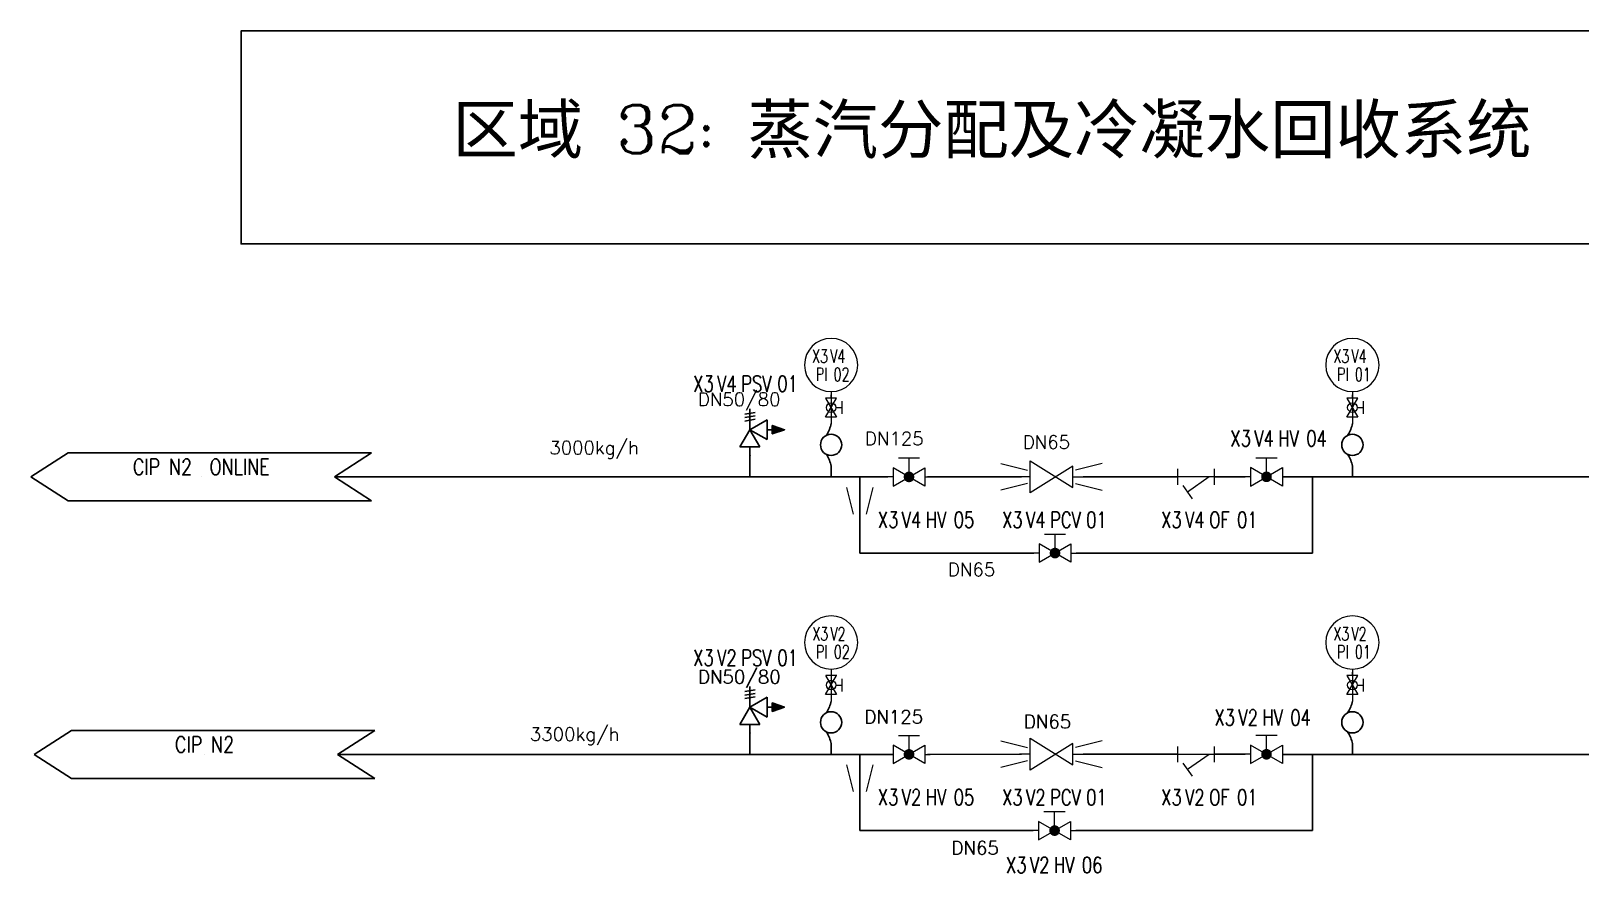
# Model space of a CAD drawing. Header units: inches. Extents: x 12135 to 13221, y 17278 to 18154.
# Drawn here: x 12183.3 to 12474.4, y 17995.3 to 18153.5 of the extents above; entities that cross this region are included whole.
import ezdxf
from ezdxf.enums import TextEntityAlignment as Align

# ---------------------------------------------------------------- set-up
doc = ezdxf.new("R2010")
doc.units = ezdxf.units.IN
doc.header["$MEASUREMENT"] = 0
doc.linetypes.add('ACAD_ISO02W100', pattern=[15, 12, -3])
for name, color, linetype, lineweight in [('31 Equipment', 7, 'Continuous', 9), ('33 Instruments Labels', 7, 'Continuous', 9), ('40 TXT Data', 7, 'Continuous', 9)]:
    doc.layers.add(name, color=color, linetype=linetype, lineweight=lineweight)
for name, color, linetype in [('MATERIEL-DIVERS', 7, 'Continuous'), ('REPERES', 7, 'Continuous'), ('Steam pipe', 231, 'Continuous'), ('TEXTES', 7, 'Continuous'), ('TXT_FR', 7, 'Continuous'), ('VALVE', 5, 'Continuous')]:
    doc.layers.add(name, color=color, linetype=linetype)
doc.layers.get('REPERES').off()
doc.styles.add('ROMANC', font='romanc')
doc.styles.add('ROMANS', font='ROMANS.SHX')

# ---------------------------------------------------------------- blocks, each defined once
blk = doc.blocks.new('VALV-PRV')
at = {"layer": 'MATERIEL-DIVERS'}
h = blk.add_hatch(dxfattribs=at)
h.set_pattern_fill('ANSI37', color=256, scale=0.01, style=0)
h.set_pattern_definition([(45, (0, 0), (-0.02245064, 0.02245064), []), (135, (0, 0), (-0.02245064, -0.02245064), [])])
edge = h.paths.add_edge_path()
edge.add_line((6.53, 4.87), (4.21, 4.08))
edge.add_line((4.21, 5.66), (4.21, 4.08))
edge.add_line((6.53, 4.87), (4.21, 5.66))
at = {"color": 7}
for p, q in [((0, 4.87), (0, 8.77)), ((-0.97, 7.8), (0.98, 8.12)), ((-0.97, 7.15), (0.98, 7.47)), ((-0.97, 6.5), (0.98, 6.82)), ((3.25, 6.75), (0, 4.87)), ((0.98, 8.12), (0.98, 8.12)), ((0.98, 7.47), (0.98, 7.47)), ((0.98, 6.82), (0.98, 6.82)), ((3.25, 3), (3.25, 6.75)), ((0, 4.87), (-1.88, 1.62)), ((0, 4.87), (3.25, 3)), ((1.88, 1.62), (0, 4.87)), ((3.25, 4.87), (4.21, 4.87)), ((4.21, 5.66), (4.21, 4.08)), ((6.53, 4.87), (4.21, 5.66)), ((6.53, 4.87), (4.21, 4.08)), ((-1.88, 1.62), (1.88, 1.62)), ((0, 1.62), (0, 0))]:
    blk.add_line(p, q, dxfattribs=at)
at = {"color": 7, "extrusion": (0, -1, 0)}
blk.add_point((0, 0), dxfattribs=at)
blk = doc.blocks.new('APV-INS-M-L-PI')
at = {"layer": '31 Equipment', "color": 7}
blk.add_line((0, -5), (0, -10), dxfattribs=at)
blk.add_circle((0, 0), 5, dxfattribs=at)
at = {"layer": '33 Instruments Labels', "style": 'ROMANS', "width": 0.8, "flags": 8}
blk.add_attdef('PI', text='', height=3, dxfattribs=at).set_placement((0, 0), align=Align.MIDDLE)
blk = doc.blocks.new('LYRE')
blk.add_line((0, 2), (0, 0))
blk.add_circle((0, 6), 2)
for centre, start, end in [((5.64, 11), 190.0607, 212.9052), ((5.64, 1), 147.0948, 169.9393)]:
    blk.add_arc(centre, 5.72, start, end)
blk = doc.blocks.new('APV-FCE-REDV-GEN-1')
at = {"layer": '31 Equipment', "color": 7}
for p, q in [((4, 3), (-4, -2)), ((4, -3), (4, 3)), ((-4, 2), (4, -3)), ((-4, -2), (-4, 2))]:
    blk.add_line(p, q, dxfattribs=at)
at = {"layer": '31 Equipment', "linetype": 'ACAD_ISO02W100', "ltscale": 38}
for p, q in [((-4, 0), (-6, 0)), ((4, 0), (6, 0))]:
    blk.add_line(p, q, dxfattribs=at)
blk = doc.blocks.new('APV-FILT-GEN-Y-1')
at = {"layer": '31 Equipment'}
for p, q in [((-3.5, -1.5), (-3.5, 1.5)), ((-3.5, 0), (3.5, 0)), ((-2.5, 0), (1.6, -2.87)), ((3.5, 1.5), (3.5, -1.5)), ((2.46, -1.64), (0.74, -4.1))]:
    blk.add_line(p, q, dxfattribs=at)
blk = doc.blocks.new('APV-VLVM-SEAT-2WAY-1')
at = {"layer": '31 Equipment'}
for p, q in [((-2, 3.5), (2, 3.5)), ((0, 1), (0, 3.5)), ((-3, 1.734), (-3, -1.734)), ((-3, -1.734), (3, 1.734)), ((3, -1.734), (-3, 1.734)), ((3, 1.734), (3, -1.734))]:
    blk.add_line(p, q, dxfattribs=at)
at = {"layer": '31 Equipment', "ltscale": 38}
for p, q in [((-3, 0), (-4, 0)), ((3, 0), (4, 0))]:
    blk.add_line(p, q, dxfattribs=at)
at = {"layer": '31 Equipment', "const_width": 1}
blk.add_lwpolyline([(-0.5, 0, 1), (0.5, 0, 1)], format="xyb", close=True, dxfattribs=at)
blk = doc.blocks.new('VERS2')
at = {"color": 7}
for p, q in [((-25, 4.49), (-32, 0)), ((32, 4.49), (-25, 4.49)), ((32, 4.49), (25, 0)), ((-32, 0), (-25, -4.49)), ((25, 0), (32, -4.49)), ((32, -4.49), (-25, -4.49))]:
    blk.add_line(p, q, dxfattribs=at)
at = {"layer": 'MATERIEL-DIVERS'}
blk.add_line((0, 0), (0, 0), dxfattribs=at)
at = {"color": 7, "style": 'ROMANS', "width": 0.8}
for tag, p in [('VERS', (0, 0.37)), ('DEST', (0, -3.63))]:
    blk.add_attdef(tag, text='', height=3, dxfattribs=at).set_placement(p, align=Align.CENTER)
blk = doc.blocks.new('APV-FCE-GEN-REDCON-1')
at = {"layer": '31 Equipment', "color": 7}
for p, q in [((-2.5, 2.5), (2.5, 1.25)), ((2.5, 1.25), (2.5, 1.25)), ((2.5, -1.25), (-2.5, -2.5))]:
    blk.add_line(p, q, dxfattribs=at)
blk = doc.blocks.new('REPNORM')
at = {"layer": 'TEXTES', "style": 'ROMANS', "width": 0.75}
for tag, p in [('ZONE', (-9.75, -1.25)), ('SOUSZONE', (-5.25, -1.25)), ('ELEMENT', (0, -1.25)), ('NUM', (4.5, -1.25))]:
    blk.add_attdef(tag, p, '', height=3, dxfattribs=at)
blk = doc.blocks.new('REPINS2')
at = {"layer": 'TEXTES', "style": 'ROMANS', "width": 0.7}
for tag, p in [('ZONE', (-3.35, 0.8)), ('SOUSZONE', (0.05, 0.8)), ('NUM', (0.7, -2.6))]:
    blk.add_attdef(tag, p, '', height=2.5, dxfattribs=at)
blk.add_attdef('ELEMENT', text='', height=2.5, dxfattribs=at).set_placement((-1.56, -2.59), align=Align.CENTER)

msp = doc.modelspace()

# ---------------------------------------------------------------- linework, layer by layer
at = {"layer": '31 Equipment'}
for p, q in [((12332.62, 18080.95, 0), (12334.7, 18084.55, 0)), ((12334.7, 18084.55, 0), (12332.62, 18084.55, 0)), ((12332.62, 18084.55, 0), (12334.7, 18080.95, 0)), ((12335.76, 18081.55, 0), (12335.76, 18083.95, 0)), ((12430.55, 18080.95, 0), (12432.63, 18084.55, 0)), ((12432.63, 18084.55, 0), (12430.55, 18084.55, 0)), ((12430.55, 18084.55, 0), (12432.63, 18080.95, 0)), ((12433.69, 18081.55, 0), (12433.69, 18083.95, 0)), ((12334.7, 18080.95, 0), (12332.62, 18080.95, 0)), ((12334.56, 18082.75, 0), (12335.76, 18082.75, 0)), ((12432.63, 18080.95, 0), (12430.55, 18080.95, 0)), ((12432.49, 18082.75, 0), (12433.69, 18082.75, 0)), ((12332.62, 18028.82, 0), (12334.7, 18032.42, 0)), ((12332.62, 18032.42, 0), (12334.7, 18028.82, 0)), ((12334.74, 18032.42, 0), (12332.66, 18032.42, 0)), ((12335.76, 18029.42, 0), (12335.76, 18031.82, 0)), ((12430.55, 18028.82, 0), (12432.63, 18032.42, 0)), ((12432.63, 18032.42, 0), (12430.55, 18032.42, 0)), ((12430.55, 18032.42, 0), (12432.63, 18028.82, 0)), ((12433.69, 18029.42, 0), (12433.69, 18031.82, 0)), ((12334.7, 18028.82, 0), (12332.62, 18028.82, 0)), ((12334.56, 18030.62, 0), (12335.76, 18030.62, 0)), ((12432.63, 18028.82, 0), (12430.55, 18028.82, 0)), ((12432.49, 18030.62, 0), (12433.69, 18030.62, 0))]:
    msp.add_line(p, q, dxfattribs=at)
at = {"layer": '31 Equipment', "ltscale": 38}
for p, q in [((12333.66, 18084.55, 0), (12333.66, 18085.15, 0)), ((12431.59, 18084.55, 0), (12431.59, 18085.15, 0)), ((12333.66, 18080.95, 0), (12333.66, 18079.75, 0)), ((12431.59, 18080.95, 0), (12431.59, 18079.75, 0)), ((12333.7, 18032.42, 0), (12333.7, 18033.02, 0)), ((12431.59, 18032.42, 0), (12431.59, 18033.02, 0)), ((12333.66, 18028.82, 0), (12333.66, 18027.62, 0)), ((12431.59, 18028.82, 0), (12431.59, 18027.62, 0))]:
    msp.add_line(p, q, dxfattribs=at)
at = {"layer": '31 Equipment'}
for centre in [(12333.66, 18082.75, 0), (12431.59, 18082.75, 0), (12333.66, 18030.62, 0), (12431.59, 18030.62, 0)]:
    msp.add_circle(centre, 0.9, dxfattribs=at)
at = {"layer": 'MATERIEL-DIVERS'}
msp.add_lwpolyline([(12503.89, 18153.5), (12503.89, 18113.5), (12222.82, 18113.5), (12222.82, 18153.5)], close=True, dxfattribs=at)
at = {"layer": 'Steam pipe'}
for p, q in [((12318.4, 18069.73, 0), (12318.4, 18073.73, 0)), ((12240.34, 18069.73, 0), (12267.24, 18069.73, 0)), ((12344.29, 18069.73, 0), (12263.91, 18069.73, 0)), ((12339.07, 18055.42, 0), (12339.07, 18069.73, 0)), ((12369.45, 18069.75, 0), (12351.79, 18069.73, 0)), ((12398.71, 18069.75, 0), (12381, 18069.75, 0)), ((12411.45, 18069.75, 0), (12405.71, 18069.75, 0)), ((12418.45, 18069.75, 0), (12513.73, 18069.75, 0)), ((12424.11, 18069.75, 0), (12424.11, 18055.42, 0)), ((12371.72, 18055.42, 0), (12339.07, 18055.42, 0)), ((12424.11, 18055.42, 0), (12379.72, 18055.42, 0)), ((12318.4, 18017.6, 0), (12318.4, 18021.6, 0)), ((12240.95, 18017.59, 0), (12267.1, 18017.59, 0)), ((12345.29, 18017.59, 0), (12264.22, 18017.59, 0)), ((12339.07, 18003.28, 0), (12339.07, 18017.6, 0)), ((12369.45, 18017.62, 0), (12351.79, 18017.6, 0)), ((12398.71, 18017.62, 0), (12381, 18017.62, 0)), ((12411.45, 18017.62, 0), (12405.71, 18017.62, 0)), ((12418.45, 18017.61, 0), (12513.73, 18017.61, 0)), ((12424.11, 18017.61, 0), (12424.11, 18003.28, 0)), ((12371.64, 18003.28, 0), (12339.07, 18003.28, 0)), ((12424.11, 18003.28, 0), (12379.64, 18003.28, 0))]:
    msp.add_line(p, q, dxfattribs=at)

# ---------------------------------------------------------------- block references
at = {"layer": 'MATERIEL-DIVERS', "xscale": -1}
for name, p in [('APV-INS-M-L-PI', (12333.66, 18090.75, 0)), ('APV-INS-M-L-PI', (12431.59, 18090.75, 0)), ('LYRE', (12333.66, 18069.75, 0)), ('LYRE', (12431.59, 18069.75, 0)), ('APV-FCE-REDV-GEN-1', (12375.05, 18069.75, 0)), ('APV-FCE-GEN-REDCON-1', (12382.05, 18069.75, 0)), ('APV-INS-M-L-PI', (12333.66, 18038.62, 0)), ('APV-INS-M-L-PI', (12431.59, 18038.62, 0)), ('LYRE', (12333.66, 18017.62, 0)), ('LYRE', (12431.59, 18017.62, 0)), ('APV-FCE-REDV-GEN-1', (12375.05, 18017.62, 0)), ('APV-FCE-GEN-REDCON-1', (12382.05, 18017.62, 0))]:
    msp.add_blockref(name, p, dxfattribs=at)
at = {"layer": 'MATERIEL-DIVERS'}
ref = msp.add_blockref('VERS2', (12215.34, 18069.73, 0), dxfattribs=at)
ref.add_attrib('VERS', 'CIP N2  ONLINE', dxfattribs={"layer": '0', "color": 7, "height": 3, "style": 'ROMANS', "width": 0.8}).set_placement((12215.34, 18070.1, 0), align=Align.CENTER)
for p in [(12368.05, 18069.75, 0), (12368.05, 18017.62, 0)]:
    msp.add_blockref('APV-FCE-GEN-REDCON-1', p, dxfattribs=at)
at = {"layer": 'MATERIEL-DIVERS', "xscale": -1, "rotation": 90}
for p in [(12339.07, 18065.24, 0), (12339.07, 18013.11, 0)]:
    msp.add_blockref('APV-FCE-GEN-REDCON-1', p, dxfattribs=at)
at = {"layer": 'MATERIEL-DIVERS'}
ref = msp.add_blockref('VERS2', (12215.95, 18017.59, 0), dxfattribs=at)
ref.add_attrib('VERS', 'CIP N2', dxfattribs={"layer": '0', "color": 7, "height": 3, "style": 'ROMANS', "width": 0.8}).set_placement((12215.95, 18017.96, 0), align=Align.CENTER)
at = {"layer": 'REPERES'}
for p, values in [((12333.42, 18090.34, -0.01), {'ZONE': 'X3', 'SOUSZONE': 'V4', 'NUM': '02', 'ELEMENT': 'PI'}), ((12431.35, 18090.34, -0.01), {'ZONE': 'X3', 'SOUSZONE': 'V4', 'NUM': '01', 'ELEMENT': 'PI'}), ((12333.46, 18038.2, -0.01), {'ZONE': 'X3', 'SOUSZONE': 'V2', 'NUM': '02', 'ELEMENT': 'PI'}), ((12431.35, 18038.2, -0.01), {'ZONE': 'X3', 'SOUSZONE': 'V2', 'NUM': '01', 'ELEMENT': 'PI'})]:
    msp.add_blockref('REPINS2', p, dxfattribs=at).add_auto_attribs(values)
ref = msp.add_blockref('REPNORM', (12317.51, 18086.97, 0.02), dxfattribs=at)
ref.add_attrib('ZONE', 'X3', (12307.76, 18085.72, 0.02), dxfattribs={"layer": 'TEXTES', "height": 3, "style": 'ROMANS', "width": 0.75})
ref.add_attrib('SOUSZONE', 'V4', (12312.26, 18085.73, 0.02), dxfattribs={"layer": 'TEXTES', "height": 3, "style": 'ROMANS', "width": 0.75})
ref.add_attrib('ELEMENT', 'PSV', (12316.78, 18085.73, 0.02), dxfattribs={"layer": 'TEXTES', "height": 3, "style": 'ROMANS', "width": 0.75})
ref.add_attrib('NUM', ' 01', (12322.01, 18085.73, 0.02), dxfattribs={"layer": 'TEXTES', "height": 3, "style": 'ROMANS', "width": 0.75})
ref = msp.add_blockref('REPNORM', (12418.43, 18076.71, 0.02), dxfattribs=at)
ref.add_attrib('ZONE', 'X3', (12408.68, 18075.46, 0.02), dxfattribs={"layer": 'TEXTES', "height": 3, "style": 'ROMANS', "width": 0.75})
ref.add_attrib('SOUSZONE', 'V4', (12413.18, 18075.46, 0.02), dxfattribs={"layer": 'TEXTES', "height": 3, "style": 'ROMANS', "width": 0.75})
ref.add_attrib('ELEMENT', 'HV', (12417.69, 18075.46, 0.02), dxfattribs={"layer": 'TEXTES', "height": 3, "style": 'ROMANS', "width": 0.75})
ref.add_attrib('NUM', '04', (12422.93, 18075.46, 0.02), dxfattribs={"layer": 'TEXTES', "height": 3, "style": 'ROMANS', "width": 0.75})
ref = msp.add_blockref('REPNORM', (12352.19, 18061.43, 0.02), dxfattribs=at)
ref.add_attrib('ZONE', 'X3', (12342.44, 18060.18, 0.02), dxfattribs={"layer": 'TEXTES', "height": 3, "style": 'ROMANS', "width": 0.75})
ref.add_attrib('SOUSZONE', 'V4', (12346.94, 18060.18, 0.02), dxfattribs={"layer": 'TEXTES', "height": 3, "style": 'ROMANS', "width": 0.75})
ref.add_attrib('ELEMENT', 'HV', (12351.46, 18060.18, 0.02), dxfattribs={"layer": 'TEXTES', "height": 3, "style": 'ROMANS', "width": 0.75})
ref.add_attrib('NUM', '05', (12356.69, 18060.18, 0.02), dxfattribs={"layer": 'TEXTES', "height": 3, "style": 'ROMANS', "width": 0.75})
ref = msp.add_blockref('REPNORM', (12375.54, 18061.41, 0.02), dxfattribs=at)
ref.add_attrib('ZONE', 'X3', (12365.79, 18060.16, 0.02), dxfattribs={"layer": 'TEXTES', "height": 3, "style": 'ROMANS', "width": 0.75})
ref.add_attrib('SOUSZONE', 'V4', (12370.29, 18060.16, 0.02), dxfattribs={"layer": 'TEXTES', "height": 3, "style": 'ROMANS', "width": 0.75})
ref.add_attrib('ELEMENT', 'PCV', (12374.8, 18060.16, 0.02), dxfattribs={"layer": 'TEXTES', "height": 3, "style": 'ROMANS', "width": 0.75})
ref.add_attrib('NUM', ' 01', (12380.04, 18060.16, 0.02), dxfattribs={"layer": 'TEXTES', "height": 3, "style": 'ROMANS', "width": 0.75})
ref = msp.add_blockref('REPNORM', (12405.42, 18061.41, 0.02), dxfattribs=at)
ref.add_attrib('ZONE', 'X3', (12395.67, 18060.16, 0.02), dxfattribs={"layer": 'TEXTES', "height": 3, "style": 'ROMANS', "width": 0.75})
ref.add_attrib('SOUSZONE', 'V4', (12400.17, 18060.16, 0.02), dxfattribs={"layer": 'TEXTES', "height": 3, "style": 'ROMANS', "width": 0.75})
ref.add_attrib('ELEMENT', 'OF', (12404.69, 18060.16, 0.02), dxfattribs={"layer": 'TEXTES', "height": 3, "style": 'ROMANS', "width": 0.75})
ref.add_attrib('NUM', '01', (12409.92, 18060.16, 0.02), dxfattribs={"layer": 'TEXTES', "height": 3, "style": 'ROMANS', "width": 0.75})
ref = msp.add_blockref('REPNORM', (12317.51, 18035.48, 0.02), dxfattribs=at)
ref.add_attrib('ZONE', 'X3', (12307.76, 18034.23, 0.02), dxfattribs={"layer": 'TEXTES', "height": 3, "style": 'ROMANS', "width": 0.75})
ref.add_attrib('SOUSZONE', 'V2', (12312.26, 18034.23, 0.02), dxfattribs={"layer": 'TEXTES', "height": 3, "style": 'ROMANS', "width": 0.75})
ref.add_attrib('ELEMENT', 'PSV', (12316.78, 18034.23, 0.02), dxfattribs={"layer": 'TEXTES', "height": 3, "style": 'ROMANS', "width": 0.75})
ref.add_attrib('NUM', ' 01', (12322.01, 18034.23, 0.02), dxfattribs={"layer": 'TEXTES', "height": 3, "style": 'ROMANS', "width": 0.75})
ref = msp.add_blockref('REPNORM', (12415.43, 18024.26, 0.02), dxfattribs=at)
ref.add_attrib('ZONE', 'X3', (12405.68, 18023.01, 0.02), dxfattribs={"layer": 'TEXTES', "height": 3, "style": 'ROMANS', "width": 0.75})
ref.add_attrib('SOUSZONE', 'V2', (12410.18, 18023.01, 0.02), dxfattribs={"layer": 'TEXTES', "height": 3, "style": 'ROMANS', "width": 0.75})
ref.add_attrib('ELEMENT', 'HV', (12414.69, 18023.01, 0.02), dxfattribs={"layer": 'TEXTES', "height": 3, "style": 'ROMANS', "width": 0.75})
ref.add_attrib('NUM', '04', (12419.93, 18023.01, 0.02), dxfattribs={"layer": 'TEXTES', "height": 3, "style": 'ROMANS', "width": 0.75})
ref = msp.add_blockref('REPNORM', (12352.19, 18009.29, 0.02), dxfattribs=at)
ref.add_attrib('ZONE', 'X3', (12342.44, 18008.04, 0.02), dxfattribs={"layer": 'TEXTES', "height": 3, "style": 'ROMANS', "width": 0.75})
ref.add_attrib('SOUSZONE', 'V2', (12346.94, 18008.05, 0.02), dxfattribs={"layer": 'TEXTES', "height": 3, "style": 'ROMANS', "width": 0.75})
ref.add_attrib('ELEMENT', 'HV', (12351.46, 18008.05, 0.02), dxfattribs={"layer": 'TEXTES', "height": 3, "style": 'ROMANS', "width": 0.75})
ref.add_attrib('NUM', '05', (12356.69, 18008.05, 0.02), dxfattribs={"layer": 'TEXTES', "height": 3, "style": 'ROMANS', "width": 0.75})
ref = msp.add_blockref('REPNORM', (12375.54, 18009.28, 0.02), dxfattribs=at)
ref.add_attrib('ZONE', 'X3', (12365.79, 18008.03, 0.02), dxfattribs={"layer": 'TEXTES', "height": 3, "style": 'ROMANS', "width": 0.75})
ref.add_attrib('SOUSZONE', 'V2', (12370.29, 18008.03, 0.02), dxfattribs={"layer": 'TEXTES', "height": 3, "style": 'ROMANS', "width": 0.75})
ref.add_attrib('ELEMENT', 'PCV', (12374.8, 18008.03, 0.02), dxfattribs={"layer": 'TEXTES', "height": 3, "style": 'ROMANS', "width": 0.75})
ref.add_attrib('NUM', ' 01', (12380.04, 18008.03, 0.02), dxfattribs={"layer": 'TEXTES', "height": 3, "style": 'ROMANS', "width": 0.75})
ref = msp.add_blockref('REPNORM', (12405.42, 18009.28, 0.02), dxfattribs=at)
ref.add_attrib('ZONE', 'X3', (12395.67, 18008.03, 0.02), dxfattribs={"layer": 'TEXTES', "height": 3, "style": 'ROMANS', "width": 0.75})
ref.add_attrib('SOUSZONE', 'V2', (12400.17, 18008.03, 0.02), dxfattribs={"layer": 'TEXTES', "height": 3, "style": 'ROMANS', "width": 0.75})
ref.add_attrib('ELEMENT', 'OF', (12404.69, 18008.03, 0.02), dxfattribs={"layer": 'TEXTES', "height": 3, "style": 'ROMANS', "width": 0.75})
ref.add_attrib('NUM', '01', (12409.92, 18008.03, 0.02), dxfattribs={"layer": 'TEXTES', "height": 3, "style": 'ROMANS', "width": 0.75})
ref = msp.add_blockref('REPNORM', (12376.27, 17996.56, 0.02), dxfattribs=at)
ref.add_attrib('ZONE', 'X3', (12366.52, 17995.31, 0.02), dxfattribs={"layer": 'TEXTES', "height": 3, "style": 'ROMANS', "width": 0.75})
ref.add_attrib('SOUSZONE', 'V2', (12371.02, 17995.32, 0.02), dxfattribs={"layer": 'TEXTES', "height": 3, "style": 'ROMANS', "width": 0.75})
ref.add_attrib('ELEMENT', 'HV', (12375.54, 17995.32, 0.02), dxfattribs={"layer": 'TEXTES', "height": 3, "style": 'ROMANS', "width": 0.75})
ref.add_attrib('NUM', '06', (12380.77, 17995.32, 0.02), dxfattribs={"layer": 'TEXTES', "height": 3, "style": 'ROMANS', "width": 0.75})
at = {"layer": 'Steam pipe', "xscale": -1}
for name, p in [('APV-VLVM-SEAT-2WAY-1', (12348.29, 18069.73, 0)), ('APV-VLVM-SEAT-2WAY-1', (12415.45, 18069.75, 0)), ('APV-FILT-GEN-Y-1', (12402.21, 18069.74, 0)), ('APV-VLVM-SEAT-2WAY-1', (12375.72, 18055.42, 0)), ('APV-VLVM-SEAT-2WAY-1', (12348.29, 18017.6, 0)), ('APV-VLVM-SEAT-2WAY-1', (12415.45, 18017.62, 0)), ('APV-FILT-GEN-Y-1', (12402.21, 18017.61, 0)), ('APV-VLVM-SEAT-2WAY-1', (12375.64, 18003.28, 0))]:
    msp.add_blockref(name, p, dxfattribs=at)
at = {"layer": 'VALVE', "color": 9}
for p in [(12318.4, 18073.73, 0), (12318.4, 18021.6, 0)]:
    msp.add_blockref('VALV-PRV', p, dxfattribs=at)

# ---------------------------------------------------------------- texts
at = {"layer": '40 TXT Data', "char_height": 2.5, "style": 'ROMANS'}
for s, insert, width, attachment_point in [('DN50/80', (12308.61, 18085.55, 0.01), 14.4856, 1), ('DN125', (12351.04, 18078.17, 0.01), 14.0814, 3), ('3000kg/h', (12297.54, 18076.47, 0.01), 14.0814, 3), ('DN65', (12378.55, 18077.52, 0.01), 14.0814, 3), ('DN65', (12364.49, 18053.58, 0.01), 14.0814, 3), ('DN50/80', (12308.61, 18033.41, 0.01), 14.4856, 1), ('DN50/80', (12308.67, 18033.41, 0.01), 14.4856, 1), ('DN125', (12350.9, 18025.9, 0.01), 14.0814, 3), ('DN125', (12350.96, 18025.9, 0.01), 14.0814, 3), ('3300kg/h', (12293.88, 18022.65, 0.01), 14.0814, 3), ('DN65', (12378.73, 18025, 0.01), 14.0814, 3), ('DN65', (12378.79, 18025, 0.01), 14.0814, 3), ('DN65', (12365.13, 18001.28, 0.01), 14.0814, 3), ('DN65', (12365.19, 18001.28, 0.01), 14.0814, 3)]:
    msp.add_mtext(s, dxfattribs=dict(at, insert=insert, width=width, attachment_point=attachment_point))
at = {"layer": 'TXT_FR', "insert": (12363.88, 18134.5), "char_height": 9, "width": 294.206, "attachment_point": 5, "style": 'ROMANC'}
msp.add_mtext('{\\fSimSun|b0|i0|c134|p2;区域} 32: {\\fSimSun|b0|i0|c134|p2;蒸汽分配及冷凝水回收系统}', dxfattribs=at)

doc.saveas('drawing.dxf')
